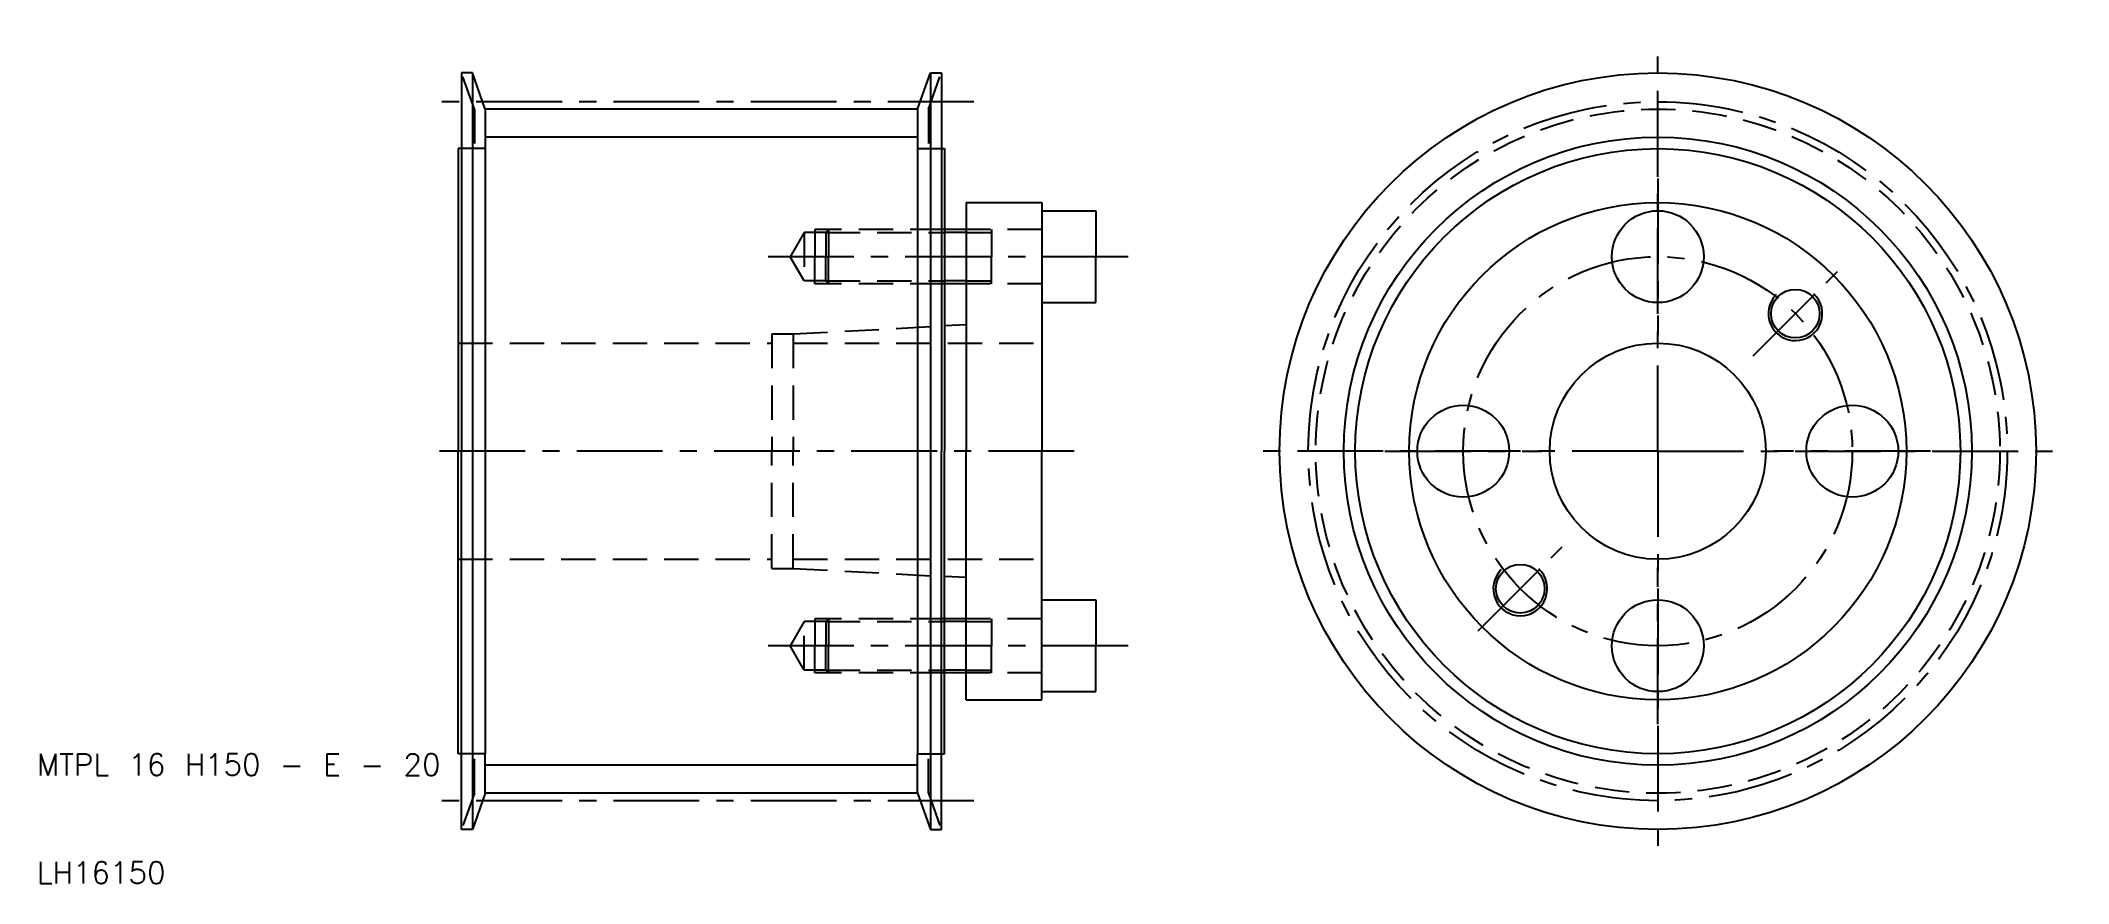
# Model space of a CAD drawing. Extents: x 10 to 198, y 10 to 88.
import ezdxf

# ---------------------------------------------------------------- set-up
doc = ezdxf.new("R2010")
doc.units = 0
doc.header["$LTSCALE"] = 0.25
doc.linetypes.add('CENTER', pattern=[50.8, 31.75, -6.35, 6.35, -6.35])
doc.linetypes.add('DASHED', pattern=[19.05, 12.7, -6.35])
doc.layers.get('0').update_dxf_attribs({"linetype": 'CONTINUOUS'})
doc.layers.add('CENTER', color=1, linetype='CENTER')
doc.styles.get("Standard").update_dxf_attribs({"font": 'txt.shx'})

msp = doc.modelspace()

# ---------------------------------------------------------------- linework, layer by layer
for p, q in [((49.3, 85), (49.3, 78)), ((50.3, 85), (49.3, 85)), ((50.3, 85), (50.3, 15)), ((51.5, 81.655), (50.3, 85)), ((91.5, 81.655), (92.7, 85)), ((92.7, 85), (92.7, 15)), ((92.7, 85), (93.7, 85)), ((93.7, 85), (93.7, 78)), ((91.5, 81.655), (51.5, 81.655)), ((51.5, 81.655), (51.5, 78)), ((91.5, 81.655), (91.5, 78)), ((49, 78), (49, 50)), ((49.3, 78), (49, 78)), ((49.3, 78), (49.3, 50)), ((51.5, 78), (51.5, 22)), ((91.5, 78), (91.5, 22)), ((93.7, 78), (93.7, 50)), ((93.7, 78), (94, 78)), ((94, 78), (94, 70.5)), ((96, 73), (103, 73)), ((96, 73), (96, 70.5)), ((103, 73), (103, 72.25)), ((103, 72.25), (103, 63.75)), ((103, 72.25), (108, 72.25)), ((108, 72.25), (108, 68)), ((96, 70.5), (94, 70.5)), ((94, 70.5), (94, 65.5)), ((96, 70.5), (96, 65.5)), ((108, 63.75), (108, 68)), ((96, 65.5), (94, 65.5)), ((94, 65.5), (94, 61.59375)), ((96, 65.5), (96, 61.7)), ((103, 63.75), (103, 50)), ((103, 63.75), (108, 63.75)), ((96, 61.7), (94, 61.59375)), ((94, 61.59375), (94, 50)), ((96, 61.7), (96, 50)), ((49, 22), (49, 50)), ((49.3, 22), (49.3, 50)), ((93.7, 22), (93.7, 50)), ((94, 38.40625), (94, 50)), ((96, 38.3), (96, 50)), ((103, 36.25), (103, 50)), ((96, 38.3), (94, 38.40625)), ((94, 34.5), (94, 38.40625)), ((96, 34.5), (96, 38.3)), ((103, 27.75), (103, 36.25)), ((103, 36.25), (108, 36.25)), ((108, 36.25), (108, 32)), ((94, 29.5), (94, 34.5)), ((96, 34.5), (94, 34.5)), ((96, 29.5), (96, 34.5)), ((108, 27.75), (108, 32)), ((96, 29.5), (94, 29.5)), ((94, 22), (94, 29.5)), ((96, 27), (96, 29.5)), ((96, 27), (103, 27)), ((103, 27.75), (108, 27.75)), ((103, 27), (103, 27.75)), ((49.3, 22), (49, 22)), ((49.3, 15), (49.3, 22)), ((51.5, 18.345), (51.5, 22)), ((91.5, 18.345), (91.5, 22)), ((93.7, 15), (93.7, 22)), ((93.7, 22), (94, 22)), ((51.5, 18.345), (50.3, 15)), ((91.5, 18.345), (51.5, 18.345)), ((91.5, 18.345), (92.7, 15)), ((50.3, 15), (49.3, 15)), ((92.7, 15), (93.7, 15))]:
    msp.add_line(p, q)
at = {"color": 3, "linetype": 'DASHED'}
for p, q in [((50.5, 81.655), (49.3, 85)), ((92.5, 81.655), (93.7, 85)), ((50.5, 81.655), (50.5, 78)), ((92.5, 81.655), (92.5, 78)), ((51.5, 78), (49.3, 78)), ((91.5, 78), (93.7, 78)), ((81, 70.25), (79.700962, 68)), ((81, 70.25), (81, 65.75)), ((83, 70.25), (81, 70.25)), ((83.25, 70.5), (82, 70.5)), ((82, 70.5), (82, 68)), ((83.25, 70.5), (83, 70.25)), ((83, 70.25), (94, 70.25)), ((83, 70.25), (83, 68)), ((94, 70.5), (83.25, 70.5)), ((83.25, 70.5), (83.25, 68)), ((103, 70.5), (96, 70.5)), ((96, 70.25), (98.333333, 70.25)), ((98.333333, 70.5), (98.333333, 68)), ((81, 65.75), (79.700962, 68)), ((82, 65.5), (82, 68)), ((83, 65.75), (83, 68)), ((83.25, 65.5), (83.25, 68)), ((98.333333, 65.5), (98.333333, 68)), ((83, 65.75), (81, 65.75)), ((83, 65.75), (94, 65.75)), ((83.25, 65.5), (83, 65.75)), ((96, 65.75), (98.333333, 65.75)), ((83.25, 65.5), (82, 65.5)), ((94, 65.5), (83.25, 65.5)), ((103, 65.5), (96, 65.5)), ((78, 60.85), (80, 60.85)), ((78, 60.85), (78, 50)), ((80, 60.85), (94, 61.59375)), ((80, 60.85), (80, 50)), ((49, 60), (78, 60)), ((80, 60), (103, 60)), ((78, 39.15), (78, 50)), ((80, 39.15), (80, 50)), ((49, 40), (78, 40)), ((80, 40), (103, 40)), ((78, 39.15), (80, 39.15)), ((80, 39.15), (94, 38.40625)), ((81, 34.25), (79.700962, 32)), ((81, 29.75), (81, 34.25)), ((83, 34.25), (81, 34.25)), ((82, 34.5), (82, 32)), ((83.25, 34.5), (82, 34.5)), ((83.25, 34.5), (83, 34.25)), ((83, 34.25), (83, 32)), ((83, 34.25), (94, 34.25)), ((83.25, 34.5), (83.25, 32)), ((94, 34.5), (83.25, 34.5)), ((103, 34.5), (96, 34.5)), ((96, 34.25), (98.333333, 34.25)), ((98.333333, 34.5), (98.333333, 32)), ((81, 29.75), (79.700962, 32)), ((82, 29.5), (82, 32)), ((83, 29.75), (83, 32)), ((83.25, 29.5), (83.25, 32)), ((98.333333, 29.5), (98.333333, 32)), ((83, 29.75), (81, 29.75)), ((83.25, 29.5), (82, 29.5)), ((83, 29.75), (94, 29.75)), ((83.25, 29.5), (83, 29.75)), ((94, 29.5), (83.25, 29.5)), ((96, 29.75), (98.333333, 29.75)), ((103, 29.5), (96, 29.5)), ((51.5, 22), (49.3, 22)), ((50.5, 18.345), (50.5, 22)), ((91.5, 22), (93.7, 22)), ((92.5, 18.345), (92.5, 22)), ((50.5, 18.345), (49.3, 15)), ((92.5, 18.345), (93.7, 15))]:
    msp.add_line(p, q, dxfattribs=at)
at = {"color": 3}
for p, q in [((91.5, 79.065), (51.5, 79.065)), ((96, 70.25), (94, 70.25)), ((96, 65.75), (94, 65.75)), ((96, 34.25), (94, 34.25)), ((96, 29.75), (94, 29.75)), ((91.5, 20.935), (51.5, 20.935))]:
    msp.add_line(p, q, dxfattribs=at)
for centre, radius in [((160, 50), 35), ((160, 50), 28), ((160, 50), 23), ((160, 50), 23), ((160, 68), 4.25), ((172.727922, 62.727922), 2.25), ((160, 50), 10), ((142, 50), 4.25), ((178, 50), 4.25), ((147.272078, 37.272078), 2.25), ((160, 32), 4.25)]:
    msp.add_circle(centre, radius)
at = {"color": 3, "linetype": 'DASHED'}
msp.add_circle((160, 50), 31.655, dxfattribs=at)
at = {"color": 3}
msp.add_circle((160, 50), 29.065, dxfattribs=at)
for centre in [(172.727922, 62.727922), (147.272078, 37.272078)]:
    msp.add_arc(centre, 2.5, 135, 47, dxfattribs=at)
at = {"layer": 'CENTER', "color": 1, "linetype": 'CENTER'}
for p, q in [((160, 50), (160, 88)), ((96.7, 82.34), (46.3, 82.34)), ((160, 75.25), (160, 60.75)), ((111, 68), (76.700962, 68)), ((168.838835, 58.838835), (176.617009, 66.617009)), ((106, 50), (46, 50)), ((160, 50), (122, 50)), ((134.75, 50), (149.25, 50)), ((160, 50), (198, 50)), ((160, 50), (160, 12)), ((185.25, 50), (170.75, 50)), ((143.382991, 33.382991), (151.161165, 41.161165)), ((160, 24.75), (160, 39.25)), ((111, 32), (76.700962, 32)), ((96.7, 17.66), (46.3, 17.66))]:
    msp.add_line(p, q, dxfattribs=at)
for radius in [32.34, 18]:
    msp.add_circle((160, 50), radius, dxfattribs=at)

# ---------------------------------------------------------------- texts
for s, p in [('MTPL 16 H150 - E - 20', (10, 20)), ('LH16150', (10, 10))]:
    msp.add_text(s, height=2).set_placement(p)

doc.saveas('drawing.dxf')
